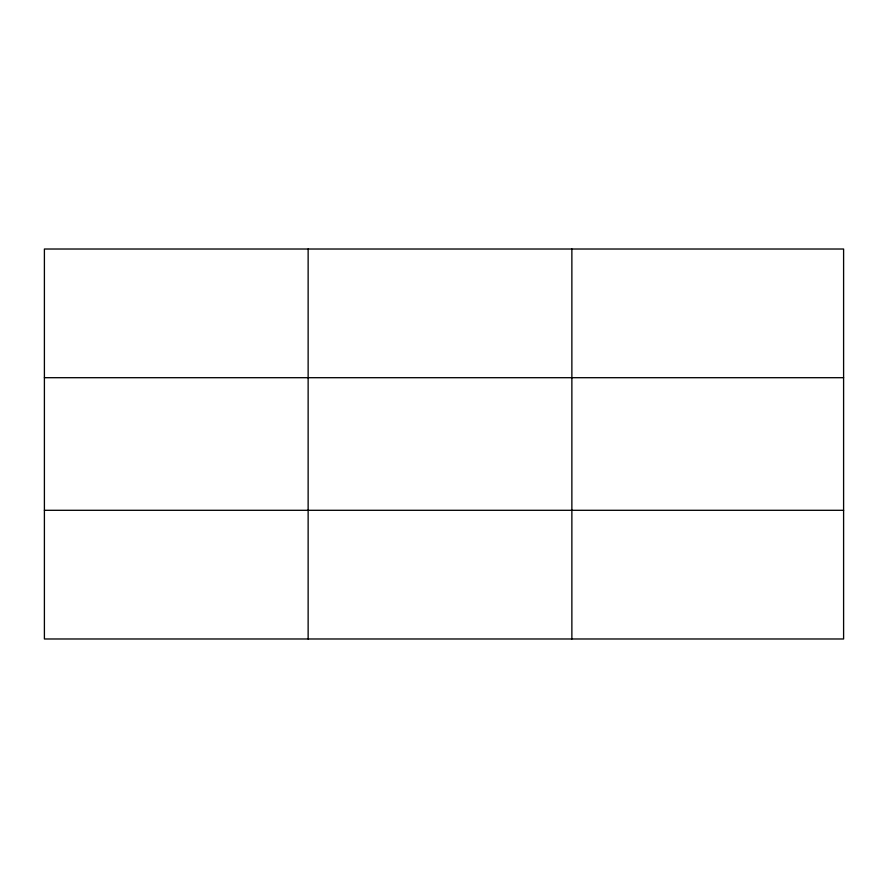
<?xml version="1.0" encoding="UTF-8"?>
<svg xmlns="http://www.w3.org/2000/svg" width="888" height="888" viewBox="0 0 888 888"><rect width="100%" height="100%" fill="white"/><g stroke="black" fill="none" stroke-linecap="round" stroke-linejoin="round"><path stroke-width="1.33" d="M308.136 638.983L308.136 249.017M571.872 638.983L571.872 249.017M843.6 510.3L843.6 638.983L44.4 638.983L44.4 249.017L843.6 249.017L843.6 510.3L44.4 510.3M44.4 377.7L843.6 377.7"/></g></svg>
